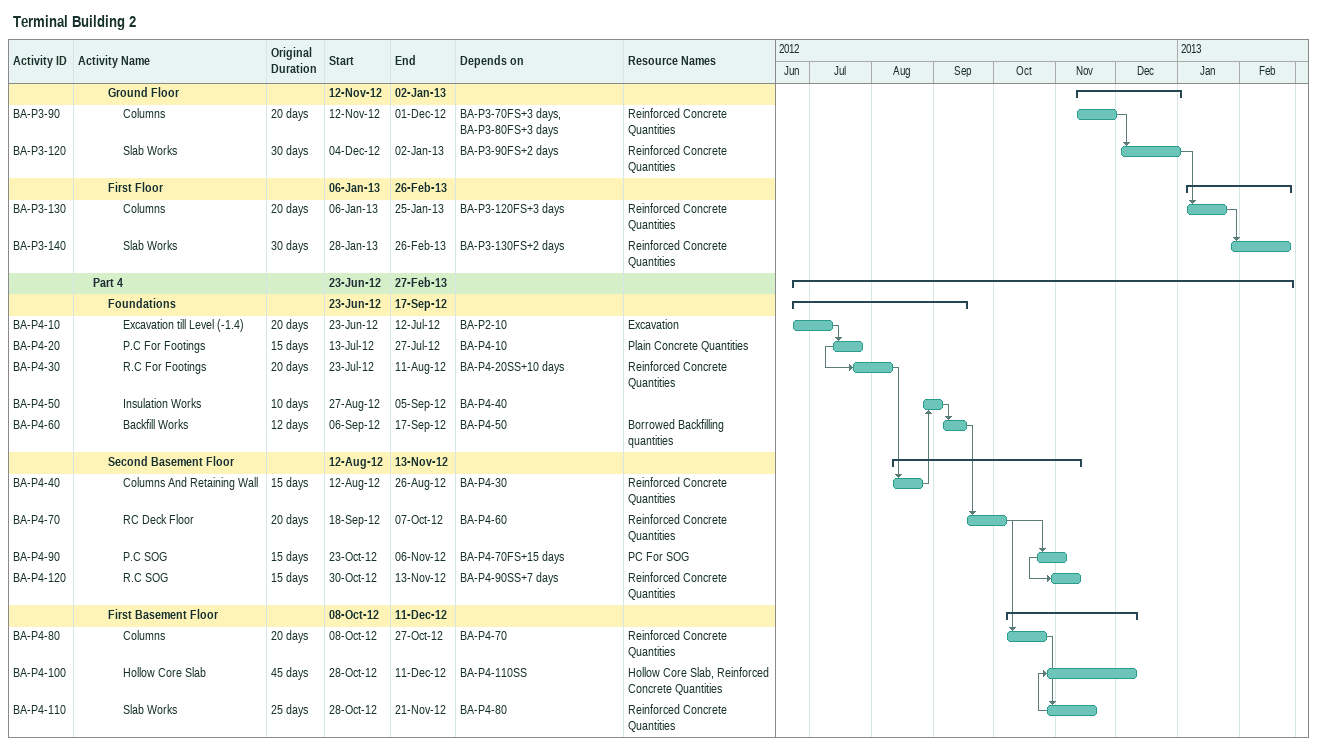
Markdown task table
Terminal Building 2

| ID | Level | Task | Original duration | Start | Finish | Predecessors | Resources |
|---|---|---|---|---|---|---|---|
|  | 3 | **Ground Floor** |  | 2012-11-12 | 2013-01-02 |  |  |
| BA-P3-90 | 4 | Columns | 20d | 2012-11-12 | 2012-12-01 | BA-P3-70FS+3d, BA-P3-80FS+3d | Reinforced Concrete Quantities |
| BA-P3-120 | 4 | Slab Works | 30d | 2012-12-04 | 2013-01-02 | BA-P3-90FS+2d | Reinforced Concrete Quantities |
|  | 3 | **First Floor** |  | 2013-01-06 | 2013-02-26 |  |  |
| BA-P3-130 | 4 | Columns | 20d | 2013-01-06 | 2013-01-25 | BA-P3-120FS+3d | Reinforced Concrete Quantities |
| BA-P3-140 | 4 | Slab Works | 30d | 2013-01-28 | 2013-02-26 | BA-P3-130FS+2d | Reinforced Concrete Quantities |
|  | 2 | **Part 4** |  | 2012-06-23 | 2013-02-27 |  |  |
|  | 3 | **Foundations** |  | 2012-06-23 | 2012-09-17 |  |  |
| BA-P4-10 | 4 | Excavation till Level (-1.4) | 20d | 2012-06-23 | 2012-07-12 | BA-P2-10 | Excavation |
| BA-P4-20 | 4 | P.C For Footings | 15d | 2012-07-13 | 2012-07-27 | BA-P4-10 | Plain Concrete Quantities |
| BA-P4-30 | 4 | R.C For Footings | 20d | 2012-07-23 | 2012-08-11 | BA-P4-20SS+10d | Reinforced Concrete Quantities |
| BA-P4-50 | 4 | Insulation Works | 10d | 2012-08-27 | 2012-09-05 | BA-P4-40 |  |
| BA-P4-60 | 4 | Backfill Works | 12d | 2012-09-06 | 2012-09-17 | BA-P4-50 | Borrowed Backfilling quantities |
|  | 3 | **Second Basement Floor** |  | 2012-08-12 | 2012-11-13 |  |  |
| BA-P4-40 | 4 | Columns And Retaining Wall | 15d | 2012-08-12 | 2012-08-26 | BA-P4-30 | Reinforced Concrete Quantities |
| BA-P4-70 | 4 | RC Deck Floor | 20d | 2012-09-18 | 2012-10-07 | BA-P4-60 | Reinforced Concrete Quantities |
| BA-P4-90 | 4 | P.C SOG | 15d | 2012-10-23 | 2012-11-06 | BA-P4-70FS+15d | PC For SOG |
| BA-P4-120 | 4 | R.C SOG | 15d | 2012-10-30 | 2012-11-13 | BA-P4-90SS+7d | Reinforced Concrete Quantities |
|  | 3 | **First Basement Floor** |  | 2012-10-08 | 2012-12-11 |  |  |
| BA-P4-80 | 4 | Columns | 20d | 2012-10-08 | 2012-10-27 | BA-P4-70 | Reinforced Concrete Quantities |
| BA-P4-100 | 4 | Hollow Core Slab | 45d | 2012-10-28 | 2012-12-11 | BA-P4-110SS | Hollow Core Slab, Reinforced Concrete Quantities |
| BA-P4-110 | 4 | Slab Works | 25d | 2012-10-28 | 2012-11-21 | BA-P4-80 | Reinforced Concrete Quantities |
